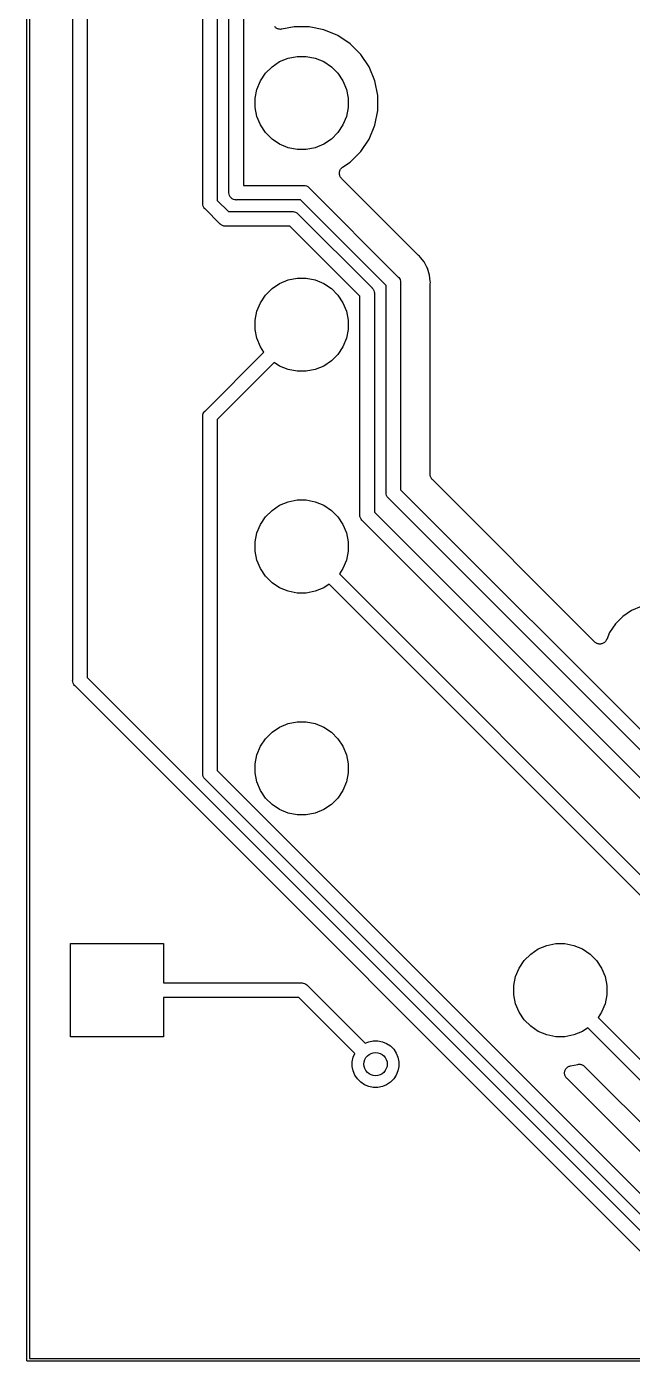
# Model space of a CAD drawing. Extents: x 19 to 115, y -142 to -17.
# Drawn here: x 19.4 to 29.81, y -142.26 to -119.34 of the extents above; entities that cross this region are included whole.
import ezdxf

# ---------------------------------------------------------------- set-up
doc = ezdxf.new("R2010")
doc.units = 0
doc.layers.add('BLACK', color=7, linetype='CONTINUOUS')

msp = doc.modelspace()

# ---------------------------------------------------------------- linework, layer by layer
at = {"layer": 'BLACK', "linetype": 'CONTINUOUS'}
for p, q in [((19.405, -142.239), (19.405, -16.6812)), ((19.455, -16.705), (19.455, -142.215)), ((20.195, -130.565), (20.195, -34.5661)), ((20.445, -34.6118), (20.445, -130.52)), ((22.43, -122.372), (22.43, -101.657)), ((22.68, -101.703), (22.68, -122.327)), ((22.88, -122.186), (22.88, -102.336)), ((23.13, -102.382), (23.13, -122.067)), ((23.6743, -119.348), (23.6668, -119.339)), ((23.6746, -119.349), (23.6743, -119.348)), ((23.6749, -119.349), (23.6746, -119.349)), ((23.6841, -119.357), (23.6749, -119.349)), ((23.6933, -119.364), (23.6841, -119.357)), ((23.6937, -119.365), (23.6933, -119.364)), ((23.694, -119.365), (23.6937, -119.365)), ((23.7046, -119.371), (23.694, -119.365)), ((23.7151, -119.376), (23.7046, -119.371)), ((23.7154, -119.376), (23.7151, -119.376)), ((23.7158, -119.377), (23.7154, -119.376)), ((23.7273, -119.38), (23.7158, -119.377)), ((23.7387, -119.384), (23.7273, -119.38)), ((23.7391, -119.384), (23.7387, -119.384)), ((23.7395, -119.384), (23.7391, -119.384)), ((23.7514, -119.385), (23.7395, -119.384)), ((23.7633, -119.386), (23.7514, -119.385)), ((23.7637, -119.386), (23.7633, -119.386)), ((23.7641, -119.386), (23.7637, -119.386)), ((23.776, -119.385), (23.7641, -119.386)), ((23.788, -119.384), (23.776, -119.385)), ((23.7888, -119.384), (23.788, -119.384)), ((23.7898, -119.384), (23.7888, -119.384)), ((23.7888, -119.384), (23.7888, -119.384)), ((23.7888, -119.384), (23.7888, -119.384)), ((24.0012, -119.342), (23.7898, -119.384)), ((24.2588, -119.342), (24.0012, -119.342)), ((24.5115, -119.392), (24.2588, -119.342)), ((24.7496, -119.491), (24.5115, -119.392)), ((24.9638, -119.634), (24.7496, -119.491)), ((25.146, -119.816), (24.9638, -119.634)), ((23.7511, -119.941), (23.8966, -119.881)), ((23.8966, -119.881), (24.0512, -119.85)), ((24.0512, -119.85), (24.2088, -119.85)), ((24.2088, -119.85), (24.3634, -119.881)), ((24.3634, -119.881), (24.5089, -119.941)), ((25.2891, -120.03), (25.146, -119.816)), ((23.5086, -120.14), (23.62, -120.029)), ((23.62, -120.029), (23.7511, -119.941)), ((24.5089, -119.941), (24.64, -120.029)), ((24.64, -120.029), (24.7514, -120.14)), ((25.3877, -120.268), (25.2891, -120.03)), ((23.3607, -120.417), (23.421, -120.271)), ((23.421, -120.271), (23.5086, -120.14)), ((24.7514, -120.14), (24.839, -120.271)), ((24.839, -120.271), (24.8993, -120.417)), ((25.438, -120.521), (25.3877, -120.268)), ((23.33, -120.571), (23.3607, -120.417)), ((23.33, -120.729), (23.33, -120.571)), ((24.8993, -120.417), (24.93, -120.571)), ((24.93, -120.571), (24.93, -120.729)), ((25.438, -120.779), (25.438, -120.521)), ((23.3607, -120.883), (23.33, -120.729)), ((24.93, -120.729), (24.8993, -120.883)), ((25.3877, -121.032), (25.438, -120.779)), ((23.421, -121.029), (23.3607, -120.883)), ((23.5086, -121.16), (23.421, -121.029)), ((24.839, -121.029), (24.7514, -121.16)), ((24.8993, -120.883), (24.839, -121.029)), ((25.2891, -121.27), (25.3877, -121.032)), ((23.62, -121.271), (23.5086, -121.16)), ((24.7514, -121.16), (24.64, -121.271)), ((25.146, -121.484), (25.2891, -121.27)), ((23.7511, -121.359), (23.62, -121.271)), ((23.8966, -121.419), (23.7511, -121.359)), ((24.0512, -121.45), (23.8966, -121.419)), ((24.2088, -121.45), (24.0512, -121.45)), ((24.3634, -121.419), (24.2088, -121.45)), ((24.5089, -121.359), (24.3634, -121.419)), ((24.64, -121.271), (24.5089, -121.359)), ((24.9638, -121.666), (25.146, -121.484)), ((24.834, -121.753), (24.9638, -121.666)), ((24.7775, -121.857), (24.7788, -121.845)), ((24.7775, -121.858), (24.7776, -121.857)), ((24.7776, -121.857), (24.7775, -121.857)), ((24.7787, -121.87), (24.7775, -121.858)), ((24.7797, -121.882), (24.7787, -121.87)), ((24.7788, -121.845), (24.7801, -121.833)), ((24.7798, -121.882), (24.7797, -121.882)), ((24.7799, -121.882), (24.7798, -121.882)), ((24.7833, -121.894), (24.7799, -121.882)), ((24.7801, -121.833), (24.7802, -121.833)), ((24.7802, -121.832), (24.7838, -121.821)), ((24.7802, -121.833), (24.7802, -121.832)), ((24.7866, -121.905), (24.7833, -121.894)), ((24.7838, -121.821), (24.7873, -121.809)), ((24.7868, -121.906), (24.7866, -121.905)), ((24.7869, -121.906), (24.7868, -121.906)), ((24.7925, -121.917), (24.7869, -121.906)), ((24.7873, -121.809), (24.7875, -121.809)), ((24.7875, -121.809), (24.7876, -121.809)), ((24.7876, -121.809), (24.7934, -121.798)), ((24.798, -121.927), (24.7925, -121.917)), ((24.7934, -121.798), (24.7991, -121.788)), ((24.7983, -121.928), (24.798, -121.927)), ((24.7985, -121.928), (24.7983, -121.928)), ((24.806, -121.937), (24.7985, -121.928)), ((24.7991, -121.788), (24.7993, -121.787)), ((24.7993, -121.787), (24.7995, -121.787)), ((24.7995, -121.787), (24.8072, -121.778)), ((24.8135, -121.947), (24.806, -121.937)), ((24.8072, -121.778), (24.8148, -121.768)), ((24.814, -121.947), (24.8135, -121.947)), ((24.8141, -121.947), (24.814, -121.947)), ((24.814, -121.947), (24.814, -121.947)), ((24.8147, -121.948), (24.8141, -121.947)), ((26.1262, -123.26), (24.8147, -121.948)), ((24.8148, -121.768), (24.8151, -121.768)), ((24.8151, -121.768), (24.8154, -121.768)), ((24.8154, -121.768), (24.8247, -121.76)), ((24.8247, -121.76), (24.834, -121.753)), ((22.8794, -122.192), (22.88, -122.186)), ((23.13, -122.067), (24.1573, -122.067)), ((24.1573, -122.067), (24.1634, -122.066)), ((24.1634, -122.066), (24.1695, -122.067)), ((24.1695, -122.067), (24.1695, -122.067)), ((24.1695, -122.067), (24.1879, -122.069)), ((24.1879, -122.069), (24.2115, -122.076)), ((24.2115, -122.076), (24.2332, -122.088)), ((24.2332, -122.088), (24.2522, -122.103)), ((24.2522, -122.103), (24.2561, -122.108)), ((24.2561, -122.108), (25.7891, -123.641)), ((22.4294, -122.378), (22.43, -122.372)), ((22.43, -122.385), (22.4294, -122.378)), ((22.4318, -122.403), (22.43, -122.385)), ((22.43, -122.385), (22.43, -122.385)), ((22.4389, -122.426), (22.4318, -122.403)), ((22.68, -122.327), (22.8704, -122.517)), ((22.8818, -122.217), (22.8794, -122.192)), ((22.889, -122.24), (22.8818, -122.217)), ((22.9006, -122.262), (22.889, -122.24)), ((22.9162, -122.281), (22.9006, -122.262)), ((22.9352, -122.296), (22.9162, -122.281)), ((22.9569, -122.308), (22.9352, -122.296)), ((22.9805, -122.315), (22.9569, -122.308)), ((22.9989, -122.317), (22.9805, -122.315)), ((23.005, -122.318), (22.9989, -122.317)), ((22.9989, -122.317), (22.9989, -122.317)), ((23.0111, -122.317), (23.005, -122.318)), ((24.1116, -122.317), (23.0111, -122.317)), ((25.58, -123.785), (24.1116, -122.317)), ((22.4506, -122.448), (22.4389, -122.426)), ((22.4662, -122.467), (22.4506, -122.448)), ((22.4709, -122.471), (22.4662, -122.467)), ((22.7259, -122.726), (22.4709, -122.471)), ((22.8704, -122.517), (23.9709, -122.517)), ((23.9709, -122.517), (23.977, -122.516)), ((23.977, -122.516), (23.9831, -122.517)), ((23.9831, -122.517), (23.9831, -122.517)), ((23.9831, -122.517), (24.0015, -122.519)), ((24.0015, -122.519), (24.0251, -122.526)), ((24.0251, -122.526), (24.0468, -122.538)), ((24.0468, -122.538), (24.0658, -122.553)), ((24.0658, -122.553), (24.0697, -122.558)), ((24.0697, -122.558), (25.3391, -123.827)), ((22.7298, -122.731), (22.7259, -122.726)), ((22.7345, -122.735), (22.7298, -122.731)), ((22.7488, -122.746), (22.7345, -122.735)), ((22.7583, -122.752), (22.7488, -122.746)), ((22.7705, -122.758), (22.7583, -122.752)), ((22.7941, -122.765), (22.7705, -122.758)), ((22.8125, -122.767), (22.7941, -122.765)), ((22.8186, -122.768), (22.8125, -122.767)), ((22.8125, -122.767), (22.8125, -122.767)), ((22.8247, -122.767), (22.8186, -122.768)), ((23.9252, -122.767), (22.8247, -122.767)), ((25.13, -123.972), (23.9252, -122.767)), ((26.1304, -123.263), (26.1262, -123.26)), ((26.1341, -123.267), (26.1304, -123.263)), ((26.1354, -123.268), (26.1341, -123.267)), ((26.1548, -123.284), (26.1354, -123.268)), ((26.1706, -123.303), (26.1548, -123.284)), ((26.2339, -123.38), (26.1706, -123.303)), ((26.2813, -123.469), (26.2339, -123.38)), ((26.2927, -123.49), (26.2813, -123.469)), ((26.2813, -123.469), (26.2813, -123.469)), ((26.3289, -123.61), (26.2927, -123.49)), ((23.62, -123.839), (23.7511, -123.751)), ((23.7511, -123.751), (23.8966, -123.691)), ((23.8966, -123.691), (24.0512, -123.66)), ((24.0512, -123.66), (24.2088, -123.66)), ((24.2088, -123.66), (24.3634, -123.691)), ((24.3634, -123.691), (24.5089, -123.751)), ((24.5089, -123.751), (24.64, -123.839)), ((25.58, -127.339), (25.58, -123.785)), ((25.7891, -123.641), (25.7938, -123.645)), ((25.7938, -123.645), (25.7977, -123.65)), ((25.7977, -123.65), (25.8094, -123.664)), ((25.8094, -123.664), (25.8193, -123.682)), ((25.8193, -123.682), (25.8211, -123.686)), ((25.8211, -123.686), (25.8282, -123.709)), ((25.8282, -123.709), (25.83, -123.727)), ((25.83, -123.727), (25.83, -123.727)), ((25.83, -123.727), (25.8306, -123.734)), ((25.8306, -123.734), (25.83, -123.74)), ((25.83, -123.74), (25.83, -127.293)), ((26.3386, -123.709), (26.3289, -123.61)), ((26.338, -123.769), (26.3386, -123.764)), ((26.338, -123.771), (26.338, -123.769)), ((26.338, -127.03), (26.338, -123.771)), ((26.3411, -123.734), (26.3386, -123.709)), ((26.3386, -123.709), (26.3386, -123.709)), ((26.3386, -123.758), (26.3411, -123.734)), ((26.3386, -123.764), (26.3386, -123.758)), ((23.421, -124.081), (23.5086, -123.95)), ((23.5086, -123.95), (23.62, -123.839)), ((24.64, -123.839), (24.7514, -123.95)), ((24.7514, -123.95), (24.839, -124.081)), ((25.13, -127.724), (25.13, -123.972)), ((25.3391, -123.827), (25.3438, -123.831)), ((25.3438, -123.831), (25.3477, -123.836)), ((25.3477, -123.836), (25.3594, -123.85)), ((25.3594, -123.85), (25.3642, -123.859)), ((25.3642, -123.859), (25.371, -123.872)), ((25.371, -123.872), (25.3782, -123.895)), ((25.3782, -123.895), (25.38, -123.914)), ((25.38, -123.914), (25.38, -123.914)), ((25.38, -123.914), (25.3806, -123.92)), ((25.3806, -123.92), (25.38, -123.926)), ((25.38, -123.926), (25.38, -127.678)), ((23.33, -124.381), (23.3607, -124.227)), ((23.3607, -124.227), (23.421, -124.081)), ((24.839, -124.081), (24.8993, -124.227)), ((24.8993, -124.227), (24.93, -124.381)), ((23.33, -124.539), (23.33, -124.381)), ((24.93, -124.381), (24.93, -124.539)), ((23.3607, -124.693), (23.33, -124.539)), ((23.421, -124.839), (23.3607, -124.693)), ((24.8993, -124.693), (24.839, -124.839)), ((24.93, -124.539), (24.8993, -124.693)), ((22.4709, -125.942), (23.4824, -124.931)), ((23.4824, -124.931), (23.421, -124.839)), ((24.839, -124.839), (24.7514, -124.97)), ((23.6592, -125.108), (22.68, -126.087)), ((23.7511, -125.169), (23.6592, -125.108)), ((24.64, -125.081), (24.5089, -125.169)), ((24.7514, -124.97), (24.64, -125.081)), ((23.8966, -125.229), (23.7511, -125.169)), ((24.0512, -125.26), (23.8966, -125.229)), ((24.2088, -125.26), (24.0512, -125.26)), ((24.3634, -125.229), (24.2088, -125.26)), ((24.5089, -125.169), (24.3634, -125.229)), ((22.4294, -126.035), (22.43, -126.029)), ((22.43, -126.041), (22.4294, -126.035)), ((22.43, -126.029), (22.4318, -126.011)), ((22.43, -126.029), (22.43, -126.029)), ((22.43, -132.164), (22.43, -126.041)), ((22.4318, -126.011), (22.4389, -125.987)), ((22.4389, -125.987), (22.4506, -125.965)), ((22.4506, -125.965), (22.4662, -125.946)), ((22.4662, -125.946), (22.4709, -125.942)), ((22.68, -126.087), (22.68, -132.118)), ((26.3392, -127.042), (26.338, -127.03)), ((26.3402, -127.054), (26.3392, -127.042)), ((26.3404, -127.054), (26.3402, -127.054)), ((26.3404, -127.055), (26.3404, -127.054)), ((26.3438, -127.066), (26.3404, -127.055)), ((26.3471, -127.077), (26.3438, -127.066)), ((26.3474, -127.078), (26.3471, -127.077)), ((26.3476, -127.079), (26.3474, -127.078)), ((26.3531, -127.089), (26.3476, -127.079)), ((26.3585, -127.099), (26.3531, -127.089)), ((26.3589, -127.1), (26.3585, -127.099)), ((26.3592, -127.1), (26.3589, -127.1)), ((26.3666, -127.11), (26.3592, -127.1)), ((26.374, -127.119), (26.3666, -127.11)), ((26.3749, -127.12), (26.374, -127.119)), ((26.3752, -127.12), (26.3749, -127.12)), ((26.3749, -127.12), (26.3749, -127.12)), ((26.3749, -127.12), (26.3749, -127.12)), ((29.1636, -129.908), (26.3752, -127.12)), ((25.5794, -127.345), (25.58, -127.339)), ((25.5818, -127.37), (25.5794, -127.345)), ((25.589, -127.393), (25.5818, -127.37)), ((25.6006, -127.415), (25.589, -127.393)), ((25.6091, -127.425), (25.6006, -127.415)), ((25.6162, -127.434), (25.6091, -127.425)), ((25.621, -127.438), (25.6162, -127.434)), ((33.6024, -135.419), (25.621, -127.438)), ((25.83, -127.293), (33.7792, -135.242)), ((23.5086, -127.76), (23.62, -127.649)), ((23.62, -127.649), (23.7511, -127.561)), ((23.7511, -127.561), (23.8966, -127.501)), ((23.8966, -127.501), (24.0512, -127.47)), ((24.0512, -127.47), (24.2088, -127.47)), ((24.2088, -127.47), (24.3634, -127.501)), ((24.3634, -127.501), (24.5089, -127.561)), ((24.5089, -127.561), (24.64, -127.649)), ((24.64, -127.649), (24.7514, -127.76)), ((25.38, -127.678), (32.9591, -135.257)), ((23.3607, -128.037), (23.421, -127.891)), ((23.421, -127.891), (23.5086, -127.76)), ((24.7514, -127.76), (24.839, -127.891)), ((24.839, -127.891), (24.8993, -128.037)), ((25.1294, -127.73), (25.13, -127.724)), ((25.13, -127.736), (25.1294, -127.73)), ((25.1318, -127.755), (25.13, -127.736)), ((25.13, -127.736), (25.13, -127.736)), ((25.139, -127.778), (25.1318, -127.755)), ((25.1506, -127.8), (25.139, -127.778)), ((25.1662, -127.819), (25.1506, -127.8)), ((25.171, -127.823), (25.1662, -127.819)), ((32.75, -135.402), (25.171, -127.823)), ((23.33, -128.191), (23.3607, -128.037)), ((24.8993, -128.037), (24.93, -128.191)), ((23.33, -128.349), (23.33, -128.191)), ((23.3607, -128.503), (23.33, -128.349)), ((24.93, -128.349), (24.8993, -128.503)), ((24.93, -128.191), (24.93, -128.349)), ((23.421, -128.649), (23.3607, -128.503)), ((24.8993, -128.503), (24.839, -128.649)), ((23.5086, -128.78), (23.421, -128.649)), ((23.62, -128.891), (23.5086, -128.78)), ((24.839, -128.649), (24.7776, -128.741)), ((24.7776, -128.741), (30.709, -134.672)), ((23.7511, -128.979), (23.62, -128.891)), ((23.8966, -129.039), (23.7511, -128.979)), ((24.0512, -129.07), (23.8966, -129.039)), ((24.3634, -129.039), (24.2088, -129.07)), ((24.5089, -128.979), (24.3634, -129.039)), ((24.6008, -128.918), (24.5089, -128.979)), ((30.5, -134.817), (24.6008, -128.918)), ((24.2088, -129.07), (24.0512, -129.07)), ((29.6472, -129.47), (29.5207, -129.596)), ((29.7959, -129.37), (29.6472, -129.47)), ((29.9611, -129.302), (29.7959, -129.37)), ((29.4213, -129.745), (29.3707, -129.867)), ((29.5207, -129.596), (29.4213, -129.745)), ((29.1729, -129.916), (29.1636, -129.908)), ((29.1822, -129.924), (29.1729, -129.916)), ((29.1825, -129.924), (29.1822, -129.924)), ((29.1827, -129.924), (29.1825, -129.924)), ((29.1934, -129.93), (29.1827, -129.924)), ((29.2039, -129.936), (29.1934, -129.93)), ((29.2043, -129.936), (29.2039, -129.936)), ((29.2046, -129.936), (29.2043, -129.936)), ((29.2162, -129.939), (29.2046, -129.936)), ((29.2276, -129.943), (29.2162, -129.939)), ((29.2279, -129.943), (29.2276, -129.943)), ((29.2283, -129.943), (29.2279, -129.943)), ((29.2403, -129.944), (29.2283, -129.943)), ((29.2523, -129.946), (29.2403, -129.944)), ((29.2526, -129.946), (29.2523, -129.946)), ((29.2529, -129.946), (29.2526, -129.946)), ((29.2649, -129.944), (29.2529, -129.946)), ((29.2769, -129.943), (29.2649, -129.944)), ((29.2773, -129.943), (29.2769, -129.943)), ((29.2776, -129.943), (29.2773, -129.943)), ((29.2892, -129.94), (29.2776, -129.943)), ((29.3007, -129.936), (29.2892, -129.94)), ((29.301, -129.936), (29.3007, -129.936)), ((29.3014, -129.936), (29.301, -129.936)), ((29.3122, -129.93), (29.3014, -129.936)), ((29.3227, -129.925), (29.3122, -129.93)), ((29.323, -129.925), (29.3227, -129.925)), ((29.3233, -129.925), (29.323, -129.925)), ((29.3328, -129.917), (29.3233, -129.925)), ((29.3421, -129.909), (29.3328, -129.917)), ((29.3423, -129.909), (29.3421, -129.909)), ((29.3425, -129.909), (29.3423, -129.909)), ((29.3503, -129.9), (29.3425, -129.909)), ((29.358, -129.89), (29.3503, -129.9)), ((29.3582, -129.89), (29.358, -129.89)), ((29.3584, -129.89), (29.3582, -129.89)), ((29.3641, -129.879), (29.3584, -129.89)), ((29.37, -129.869), (29.3641, -129.879)), ((29.3703, -129.868), (29.37, -129.869)), ((29.3707, -129.867), (29.3703, -129.868)), ((29.3703, -129.868), (29.3703, -129.868)), ((29.3703, -129.868), (29.3703, -129.868)), ((20.1944, -130.571), (20.195, -130.565)), ((20.1968, -130.596), (20.1944, -130.571)), ((20.204, -130.619), (20.1968, -130.596)), ((20.2156, -130.641), (20.204, -130.619)), ((20.2266, -130.655), (20.2156, -130.641)), ((20.2312, -130.66), (20.2266, -130.655)), ((20.2359, -130.664), (20.2312, -130.66)), ((31.4969, -141.925), (20.2359, -130.664)), ((20.445, -130.52), (31.6414, -141.716)), ((23.7511, -131.371), (23.8966, -131.311)), ((23.8966, -131.311), (24.0512, -131.28)), ((24.0512, -131.28), (24.2088, -131.28)), ((24.2088, -131.28), (24.3634, -131.311)), ((24.3634, -131.311), (24.5089, -131.371)), ((23.421, -131.701), (23.5086, -131.57)), ((23.5086, -131.57), (23.62, -131.459)), ((23.62, -131.459), (23.7511, -131.371)), ((24.5089, -131.371), (24.64, -131.459)), ((24.64, -131.459), (24.7514, -131.57)), ((24.7514, -131.57), (24.839, -131.701)), ((23.3607, -131.847), (23.421, -131.701)), ((24.839, -131.701), (24.8993, -131.847)), ((23.33, -132.001), (23.3607, -131.847)), ((23.33, -132.159), (23.33, -132.001)), ((24.8993, -131.847), (24.93, -132.001)), ((24.93, -132.001), (24.93, -132.159)), ((22.4294, -132.17), (22.43, -132.164)), ((22.43, -132.176), (22.4294, -132.17)), ((22.4314, -132.191), (22.43, -132.176)), ((22.4318, -132.194), (22.4314, -132.191)), ((22.4389, -132.218), (22.4318, -132.194)), ((22.4506, -132.24), (22.4389, -132.218)), ((22.462, -132.254), (22.4506, -132.24)), ((22.4662, -132.259), (22.462, -132.254)), ((22.4709, -132.263), (22.4662, -132.259)), ((31.0083, -140.8), (22.4709, -132.263)), ((22.68, -132.118), (31.1528, -140.591)), ((23.3607, -132.313), (23.33, -132.159)), ((24.93, -132.159), (24.8993, -132.313)), ((23.421, -132.459), (23.3607, -132.313)), ((23.5086, -132.59), (23.421, -132.459)), ((24.839, -132.459), (24.7514, -132.59)), ((24.8993, -132.313), (24.839, -132.459)), ((23.62, -132.701), (23.5086, -132.59)), ((23.7511, -132.789), (23.62, -132.701)), ((24.64, -132.701), (24.5089, -132.789)), ((24.7514, -132.59), (24.64, -132.701)), ((23.8966, -132.849), (23.7511, -132.789)), ((24.0512, -132.88), (23.8966, -132.849)), ((24.2088, -132.88), (24.0512, -132.88)), ((24.3634, -132.849), (24.2088, -132.88)), ((24.5089, -132.789), (24.3634, -132.849)), ((20.155, -136.69), (20.155, -135.09)), ((20.155, -135.09), (21.755, -135.09)), ((21.755, -135.09), (21.755, -135.765)), ((28.065, -135.269), (28.1961, -135.181)), ((28.1961, -135.181), (28.3416, -135.121)), ((28.3416, -135.121), (28.4962, -135.09)), ((28.4962, -135.09), (28.6538, -135.09)), ((28.6538, -135.09), (28.8084, -135.121)), ((28.8084, -135.121), (28.9539, -135.181)), ((28.9539, -135.181), (29.085, -135.269)), ((27.866, -135.511), (27.9536, -135.38)), ((27.9536, -135.38), (28.065, -135.269)), ((29.085, -135.269), (29.1964, -135.38)), ((29.1964, -135.38), (29.284, -135.511)), ((27.775, -135.811), (27.8057, -135.657)), ((27.8057, -135.657), (27.866, -135.511)), ((29.284, -135.511), (29.3443, -135.657)), ((29.3443, -135.657), (29.375, -135.811)), ((21.755, -135.765), (24.1239, -135.765)), ((24.1239, -135.765), (24.13, -135.764)), ((24.13, -135.764), (24.1361, -135.765)), ((24.1361, -135.765), (24.1361, -135.765)), ((24.1361, -135.765), (24.1545, -135.767)), ((24.1545, -135.767), (24.1781, -135.774)), ((24.1781, -135.774), (24.1998, -135.786)), ((24.1998, -135.786), (24.2188, -135.801)), ((24.2188, -135.801), (24.2227, -135.806)), ((24.2227, -135.806), (25.2189, -136.802)), ((27.775, -135.969), (27.775, -135.811)), ((29.375, -135.811), (29.375, -135.969)), ((24.0782, -136.015), (21.755, -136.015)), ((21.755, -136.015), (21.755, -136.69)), ((25.0421, -136.979), (24.0782, -136.015)), ((27.8057, -136.123), (27.775, -135.969)), ((27.866, -136.269), (27.8057, -136.123)), ((29.3443, -136.123), (29.284, -136.269)), ((29.375, -135.969), (29.3443, -136.123)), ((27.9536, -136.4), (27.866, -136.269)), ((28.065, -136.511), (27.9536, -136.4)), ((29.284, -136.269), (29.2226, -136.361)), ((29.2226, -136.361), (31.9218, -139.06)), ((28.1961, -136.599), (28.065, -136.511)), ((28.3416, -136.659), (28.1961, -136.599)), ((28.9539, -136.599), (28.8084, -136.659)), ((29.0458, -136.538), (28.9539, -136.599)), ((31.7773, -139.269), (29.0458, -136.538)), ((21.755, -136.69), (20.155, -136.69)), ((25.2189, -136.802), (25.2833, -136.775)), ((25.2833, -136.775), (25.3606, -136.76)), ((25.3606, -136.76), (25.4394, -136.76)), ((25.4394, -136.76), (25.5167, -136.775)), ((25.5167, -136.775), (25.5895, -136.806)), ((25.5895, -136.806), (25.655, -136.849)), ((25.655, -136.849), (25.7107, -136.905)), ((28.4962, -136.69), (28.3416, -136.659)), ((28.6538, -136.69), (28.4962, -136.69)), ((28.8084, -136.659), (28.6538, -136.69)), ((25, -137.121), (25.0154, -137.043)), ((25.0154, -137.043), (25.0421, -136.979)), ((25.7107, -136.905), (25.7545, -136.971)), ((25.7545, -136.971), (25.7846, -137.043)), ((25.7846, -137.043), (25.8, -137.121)), ((25, -137.199), (25, -137.121)), ((25.0154, -137.277), (25, -137.199)), ((25.0455, -137.349), (25.0154, -137.277)), ((25.7846, -137.277), (25.7545, -137.349)), ((25.8, -137.199), (25.7846, -137.277)), ((25.8, -137.121), (25.8, -137.199)), ((28.6464, -137.312), (28.6477, -137.3)), ((28.6465, -137.313), (28.6464, -137.312)), ((28.6476, -137.325), (28.6464, -137.313)), ((28.6464, -137.313), (28.6465, -137.313)), ((28.6477, -137.3), (28.649, -137.288)), ((28.649, -137.288), (28.6491, -137.288)), ((28.6491, -137.288), (28.6527, -137.276)), ((28.6491, -137.288), (28.6491, -137.288)), ((28.6527, -137.276), (28.6563, -137.265)), ((28.6563, -137.265), (28.6565, -137.264)), ((28.6565, -137.264), (28.6623, -137.253)), ((28.6565, -137.264), (28.6565, -137.264)), ((28.6623, -137.253), (28.6681, -137.243)), ((28.6681, -137.243), (28.6683, -137.243)), ((28.6683, -137.243), (28.6684, -137.242)), ((28.6684, -137.242), (28.6762, -137.233)), ((28.6762, -137.233), (28.6839, -137.224)), ((28.6839, -137.224), (28.6841, -137.223)), ((28.6841, -137.223), (28.6843, -137.223)), ((28.6843, -137.223), (28.6937, -137.216)), ((28.6937, -137.216), (28.7031, -137.208)), ((28.7031, -137.208), (28.7033, -137.208)), ((28.7033, -137.208), (28.7035, -137.208)), ((28.7035, -137.208), (28.7143, -137.202)), ((28.7143, -137.202), (28.7249, -137.196)), ((28.7249, -137.196), (28.7252, -137.196)), ((28.7252, -137.196), (28.7255, -137.196)), ((28.7255, -137.196), (28.7369, -137.193)), ((28.7369, -137.193), (28.7487, -137.189)), ((28.7487, -137.189), (28.8741, -137.164)), ((28.8741, -137.164), (28.8746, -137.164)), ((28.8746, -137.164), (28.8747, -137.164)), ((28.8747, -137.164), (28.8747, -137.164)), ((28.8747, -137.164), (28.8759, -137.164)), ((28.8759, -137.164), (28.8877, -137.163)), ((28.8877, -137.163), (28.8993, -137.162)), ((28.8993, -137.162), (28.8999, -137.162)), ((28.8999, -137.162), (28.9005, -137.162)), ((28.9005, -137.162), (28.9123, -137.163)), ((28.9123, -137.163), (28.924, -137.164)), ((28.924, -137.164), (28.9246, -137.164)), ((28.9246, -137.164), (28.9252, -137.164)), ((28.9252, -137.164), (28.9365, -137.168)), ((28.9365, -137.168), (28.9477, -137.171)), ((28.9477, -137.171), (28.9482, -137.172)), ((28.9482, -137.172), (28.9488, -137.172)), ((28.9488, -137.172), (28.9592, -137.178)), ((28.9592, -137.178), (28.9695, -137.183)), ((28.9695, -137.183), (28.97, -137.184)), ((28.97, -137.184), (28.9705, -137.184)), ((28.9705, -137.184), (28.9796, -137.191)), ((28.9796, -137.191), (28.9887, -137.199)), ((28.9887, -137.199), (31.396, -139.606)), ((25.0893, -137.415), (25.0455, -137.349)), ((25.145, -137.471), (25.0893, -137.415)), ((25.2105, -137.514), (25.145, -137.471)), ((25.2833, -137.545), (25.2105, -137.514)), ((25.3606, -137.56), (25.2833, -137.545)), ((25.5167, -137.545), (25.4394, -137.56)), ((25.5895, -137.514), (25.5167, -137.545)), ((25.655, -137.471), (25.5895, -137.514)), ((25.7107, -137.415), (25.655, -137.471)), ((25.7545, -137.349), (25.7107, -137.415)), ((28.6486, -137.337), (28.6476, -137.325)), ((28.6487, -137.337), (28.6486, -137.337)), ((28.6487, -137.338), (28.6487, -137.337)), ((28.6521, -137.349), (28.6487, -137.338)), ((28.6555, -137.361), (28.6521, -137.349)), ((28.6557, -137.361), (28.6555, -137.361)), ((28.6613, -137.372), (28.6557, -137.361)), ((28.6557, -137.361), (28.6557, -137.361)), ((28.6669, -137.383), (28.6613, -137.372)), ((28.6671, -137.383), (28.6669, -137.383)), ((28.6672, -137.383), (28.6671, -137.383)), ((28.6748, -137.393), (28.6672, -137.383)), ((28.6824, -137.402), (28.6748, -137.393)), ((28.6828, -137.403), (28.6824, -137.402)), ((28.6836, -137.403), (28.6828, -137.403)), ((28.6828, -137.403), (28.6828, -137.403)), ((28.6828, -137.403), (28.6828, -137.403)), ((31.326, -140.046), (28.6836, -137.403)), ((25.4394, -137.56), (25.3606, -137.56)), ((19.4049, -142.24), (19.405, -142.239)), ((19.4054, -142.245), (19.4049, -142.24)), ((19.4068, -142.25), (19.4054, -142.245)), ((19.4091, -142.254), (19.4068, -142.25)), ((19.4122, -142.258), (19.4091, -142.254)), ((19.416, -142.261), (19.4122, -142.258)), ((19.4204, -142.263), (19.416, -142.261)), ((19.4251, -142.265), (19.4204, -142.263)), ((19.43, -142.265), (19.4251, -142.265)), ((19.4312, -142.265), (19.43, -142.265)), ((115.399, -142.265), (19.4312, -142.265)), ((19.455, -142.215), (115.375, -142.215))]:
    msp.add_line(p, q, dxfattribs=at)
at = {"layer": 'BLACK'}
msp.add_circle((25.4, -137.16), 0.2, dxfattribs=at)

doc.saveas('drawing.dxf')
